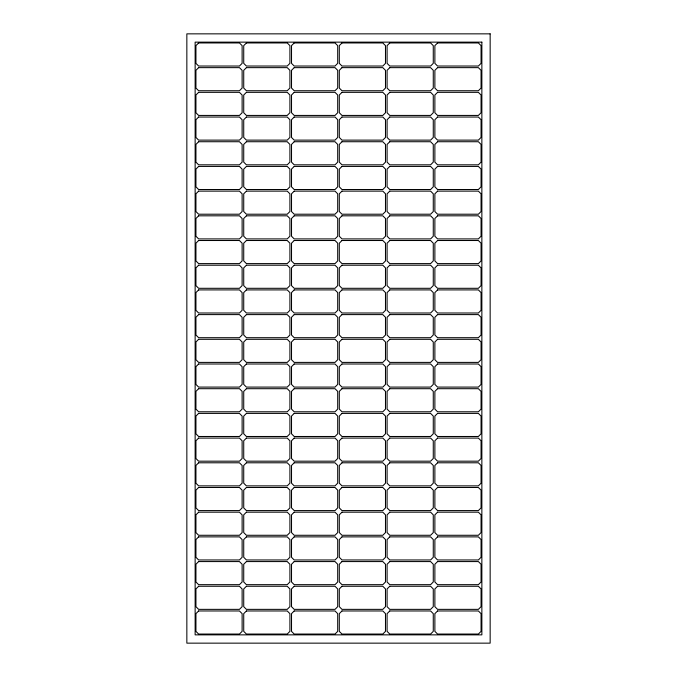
<?xml version="1.0" encoding="UTF-8"?>
<svg xmlns="http://www.w3.org/2000/svg" width="677" height="677" viewBox="0 0 677 677"><rect width="100%" height="100%" fill="white"/><g stroke="black" fill="none" stroke-linecap="round" stroke-linejoin="round"><path stroke-width="1.02" d="M198.623 42.947L195.941 45.63L195.941 63.35L198.623 66.033L239.438 66.033L242.121 63.35L242.121 45.63L239.438 42.947L198.623 42.947M198.623 67.641L195.941 70.323L195.941 88.052L198.623 90.735L239.438 90.735L242.121 88.052L242.121 70.323L239.438 67.641L198.623 67.641M246.411 42.947L243.728 45.63L243.728 63.35L246.411 66.033L287.226 66.033L289.908 63.35L289.908 45.63L287.226 42.947L246.411 42.947M198.623 92.334L195.941 95.017L195.941 112.746L198.623 115.428L239.438 115.428L242.121 112.746L242.121 95.017L239.438 92.334L198.623 92.334M246.411 67.641L243.728 70.323L243.728 88.052L246.411 90.735L287.226 90.735L289.908 88.052L289.908 70.323L287.226 67.641L246.411 67.641M198.623 117.036L195.941 119.719L195.941 137.439L198.623 140.122L239.438 140.122L242.121 137.439L242.121 119.719L239.438 117.036L198.623 117.036M294.199 42.947L291.516 45.63L291.516 63.35L294.199 66.033L335.013 66.033L337.696 63.35L337.696 45.63L335.013 42.947L294.199 42.947M246.411 92.334L243.728 95.017L243.728 112.746L246.411 115.428L287.226 115.428L289.908 112.746L289.908 95.017L287.226 92.334L246.411 92.334M198.623 141.73L195.941 144.413L195.941 162.141L198.623 164.824L239.438 164.824L242.121 162.141L242.121 144.413L239.438 141.73L198.623 141.73M294.199 67.641L291.516 70.323L291.516 88.052L294.199 90.735L335.013 90.735L337.696 88.052L337.696 70.323L335.013 67.641L294.199 67.641M246.411 117.036L243.728 119.719L243.728 137.439L246.411 140.122L287.226 140.122L289.908 137.439L289.908 119.719L287.226 117.036L246.411 117.036M198.623 166.424L195.941 169.106L195.941 186.835L198.623 189.518L239.438 189.518L242.121 186.835L242.121 169.106L239.438 166.424L198.623 166.424M341.987 42.947L339.304 45.63L339.304 63.35L341.987 66.033L382.801 66.033L385.484 63.35L385.484 45.63L382.801 42.947L341.987 42.947M294.199 92.334L291.516 95.017L291.516 112.746L294.199 115.428L335.013 115.428L337.696 112.746L337.696 95.017L335.013 92.334L294.199 92.334M246.411 141.73L243.728 144.413L243.728 162.141L246.411 164.824L287.226 164.824L289.908 162.141L289.908 144.413L287.226 141.73L246.411 141.73M198.623 191.126L195.941 193.808L195.941 211.537L198.623 214.211L239.438 214.211L242.121 211.537L242.121 193.808L239.438 191.126L198.623 191.126M341.987 67.641L339.304 70.323L339.304 88.052L341.987 90.735L382.801 90.735L385.484 88.052L385.484 70.323L382.801 67.641L341.987 67.641M294.199 117.036L291.516 119.719L291.516 137.439L294.199 140.122L335.013 140.122L337.696 137.439L337.696 119.719L335.013 117.036L294.199 117.036M246.411 166.424L243.728 169.106L243.728 186.835L246.411 189.518L287.226 189.518L289.908 186.835L289.908 169.106L287.226 166.424L246.411 166.424M198.623 215.819L195.941 218.502L195.941 236.231L198.623 238.913L239.438 238.913L242.121 236.231L242.121 218.502L239.438 215.819L198.623 215.819M389.774 42.947L387.092 45.63L387.092 63.35L389.774 66.033L430.589 66.033L433.272 63.35L433.272 45.63L430.589 42.947L389.774 42.947M341.987 92.334L339.304 95.017L339.304 112.746L341.987 115.428L382.801 115.428L385.484 112.746L385.484 95.017L382.801 92.334L341.987 92.334M294.199 141.73L291.516 144.413L291.516 162.141L294.199 164.824L335.013 164.824L337.696 162.141L337.696 144.413L335.013 141.73L294.199 141.73M246.411 191.126L243.728 193.808L243.728 211.537L246.411 214.211L287.226 214.211L289.908 211.537L289.908 193.808L287.226 191.126L246.411 191.126M198.623 240.513L195.941 243.195L195.941 260.924L198.623 263.607L239.438 263.607L242.121 260.924L242.121 243.195L239.438 240.513L198.623 240.513M389.774 67.641L387.092 70.323L387.092 88.052L389.774 90.735L430.589 90.735L433.272 88.052L433.272 70.323L430.589 67.641L389.774 67.641M341.987 117.036L339.304 119.719L339.304 137.439L341.987 140.122L382.801 140.122L385.484 137.439L385.484 119.719L382.801 117.036L341.987 117.036M294.199 166.424L291.516 169.106L291.516 186.835L294.199 189.518L335.013 189.518L337.696 186.835L337.696 169.106L335.013 166.424L294.199 166.424M246.411 215.819L243.728 218.502L243.728 236.231L246.411 238.913L287.226 238.913L289.908 236.231L289.908 218.502L287.226 215.819L246.411 215.819M198.623 265.215L195.941 267.897L195.941 285.626L198.623 288.3L239.438 288.3L242.121 285.626L242.121 267.897L239.438 265.215L198.623 265.215M437.562 42.947L434.879 45.63L434.879 63.35L437.562 66.033L478.377 66.033L481.059 63.35L481.059 45.63L478.377 42.947L437.562 42.947M389.774 92.334L387.092 95.017L387.092 112.746L389.774 115.428L430.589 115.428L433.272 112.746L433.272 95.017L430.589 92.334L389.774 92.334M341.987 141.73L339.304 144.413L339.304 162.141L341.987 164.824L382.801 164.824L385.484 162.141L385.484 144.413L382.801 141.73L341.987 141.73M294.199 191.126L291.516 193.808L291.516 211.537L294.199 214.211L335.013 214.211L337.696 211.537L337.696 193.808L335.013 191.126L294.199 191.126M246.411 240.513L243.728 243.195L243.728 260.924L246.411 263.607L287.226 263.607L289.908 260.924L289.908 243.195L287.226 240.513L246.411 240.513M198.623 289.908L195.941 292.591L195.941 310.32L198.623 313.002L239.438 313.002L242.121 310.32L242.121 292.591L239.438 289.908L198.623 289.908M437.562 67.641L434.879 70.323L434.879 88.052L437.562 90.735L478.377 90.735L481.059 88.052L481.059 70.323L478.377 67.641L437.562 67.641M389.774 117.036L387.092 119.719L387.092 137.439L389.774 140.122L430.589 140.122L433.272 137.439L433.272 119.719L430.589 117.036L389.774 117.036M341.987 166.424L339.304 169.106L339.304 186.835L341.987 189.518L382.801 189.518L385.484 186.835L385.484 169.106L382.801 166.424L341.987 166.424M294.199 215.819L291.516 218.502L291.516 236.231L294.199 238.913L335.013 238.913L337.696 236.231L337.696 218.502L335.013 215.819L294.199 215.819M246.411 265.215L243.728 267.897L243.728 285.626L246.411 288.3L287.226 288.3L289.908 285.626L289.908 267.897L287.226 265.215L246.411 265.215M198.623 314.602L195.941 317.285L195.941 335.013L198.623 337.696L239.438 337.696L242.121 335.013L242.121 317.285L239.438 314.602L198.623 314.602M437.562 92.334L434.879 95.017L434.879 112.746L437.562 115.428L478.377 115.428L481.059 112.746L481.059 95.017L478.377 92.334L437.562 92.334M389.774 141.73L387.092 144.413L387.092 162.141L389.774 164.824L430.589 164.824L433.272 162.141L433.272 144.413L430.589 141.73L389.774 141.73M341.987 191.126L339.304 193.808L339.304 211.537L341.987 214.211L382.801 214.211L385.484 211.537L385.484 193.808L382.801 191.126L341.987 191.126M294.199 240.513L291.516 243.195L291.516 260.924L294.199 263.607L335.013 263.607L337.696 260.924L337.696 243.195L335.013 240.513L294.199 240.513M246.411 289.908L243.728 292.591L243.728 310.32L246.411 313.002L287.226 313.002L289.908 310.32L289.908 292.591L287.226 289.908L246.411 289.908M198.623 339.304L195.941 341.987L195.941 359.715L198.623 362.398L239.438 362.398L242.121 359.715L242.121 341.987L239.438 339.304L198.623 339.304M437.562 117.036L434.879 119.719L434.879 137.439L437.562 140.122L478.377 140.122L481.059 137.439L481.059 119.719L478.377 117.036L437.562 117.036M389.774 166.424L387.092 169.106L387.092 186.835L389.774 189.518L430.589 189.518L433.272 186.835L433.272 169.106L430.589 166.424L389.774 166.424M341.987 215.819L339.304 218.502L339.304 236.231L341.987 238.913L382.801 238.913L385.484 236.231L385.484 218.502L382.801 215.819L341.987 215.819M294.199 265.215L291.516 267.897L291.516 285.626L294.199 288.3L335.013 288.3L337.696 285.626L337.696 267.897L335.013 265.215L294.199 265.215M246.411 314.602L243.728 317.285L243.728 335.013L246.411 337.696L287.226 337.696L289.908 335.013L289.908 317.285L287.226 314.602L246.411 314.602M198.623 363.998L195.941 366.68L195.941 384.409L198.623 387.092L239.438 387.092L242.121 384.409L242.121 366.68L239.438 363.998L198.623 363.998M437.562 141.73L434.879 144.413L434.879 162.141L437.562 164.824L478.377 164.824L481.059 162.141L481.059 144.413L478.377 141.73L437.562 141.73M389.774 191.126L387.092 193.808L387.092 211.537L389.774 214.211L430.589 214.211L433.272 211.537L433.272 193.808L430.589 191.126L389.774 191.126M341.987 240.513L339.304 243.195L339.304 260.924L341.987 263.607L382.801 263.607L385.484 260.924L385.484 243.195L382.801 240.513L341.987 240.513M294.199 289.908L291.516 292.591L291.516 310.32L294.199 313.002L335.013 313.002L337.696 310.32L337.696 292.591L335.013 289.908L294.199 289.908M246.411 339.304L243.728 341.987L243.728 359.715L246.411 362.398L287.226 362.398L289.908 359.715L289.908 341.987L287.226 339.304L246.411 339.304M198.623 388.7L195.941 391.374L195.941 409.103L198.623 411.785L239.438 411.785L242.121 409.103L242.121 391.374L239.438 388.7L198.623 388.7M437.562 166.424L434.879 169.106L434.879 186.835L437.562 189.518L478.377 189.518L481.059 186.835L481.059 169.106L478.377 166.424L437.562 166.424M389.774 215.819L387.092 218.502L387.092 236.231L389.774 238.913L430.589 238.913L433.272 236.231L433.272 218.502L430.589 215.819L389.774 215.819M341.987 265.215L339.304 267.897L339.304 285.626L341.987 288.3L382.801 288.3L385.484 285.626L385.484 267.897L382.801 265.215L341.987 265.215M294.199 314.602L291.516 317.285L291.516 335.013L294.199 337.696L335.013 337.696L337.696 335.013L337.696 317.285L335.013 314.602L294.199 314.602M246.411 363.998L243.728 366.68L243.728 384.409L246.411 387.092L287.226 387.092L289.908 384.409L289.908 366.68L287.226 363.998L246.411 363.998M198.623 413.393L195.941 416.076L195.941 433.805L198.623 436.487L239.438 436.487L242.121 433.805L242.121 416.076L239.438 413.393L198.623 413.393M437.562 191.126L434.879 193.808L434.879 211.537L437.562 214.211L478.377 214.211L481.059 211.537L481.059 193.808L478.377 191.126L437.562 191.126M389.774 240.513L387.092 243.195L387.092 260.924L389.774 263.607L430.589 263.607L433.272 260.924L433.272 243.195L430.589 240.513L389.774 240.513M341.987 289.908L339.304 292.591L339.304 310.32L341.987 313.002L382.801 313.002L385.484 310.32L385.484 292.591L382.801 289.908L341.987 289.908M294.199 339.304L291.516 341.987L291.516 359.715L294.199 362.398L335.013 362.398L337.696 359.715L337.696 341.987L335.013 339.304L294.199 339.304M246.411 388.7L243.728 391.374L243.728 409.103L246.411 411.785L287.226 411.785L289.908 409.103L289.908 391.374L287.226 388.7L246.411 388.7M198.623 438.087L195.941 440.769L195.941 458.498L198.623 461.181L239.438 461.181L242.121 458.498L242.121 440.769L239.438 438.087L198.623 438.087M437.562 215.819L434.879 218.502L434.879 236.231L437.562 238.913L478.377 238.913L481.059 236.231L481.059 218.502L478.377 215.819L437.562 215.819M389.774 265.215L387.092 267.897L387.092 285.626L389.774 288.3L430.589 288.3L433.272 285.626L433.272 267.897L430.589 265.215L389.774 265.215M341.987 314.602L339.304 317.285L339.304 335.013L341.987 337.696L382.801 337.696L385.484 335.013L385.484 317.285L382.801 314.602L341.987 314.602M294.199 363.998L291.516 366.68L291.516 384.409L294.199 387.092L335.013 387.092L337.696 384.409L337.696 366.68L335.013 363.998L294.199 363.998M246.411 413.393L243.728 416.076L243.728 433.805L246.411 436.487L287.226 436.487L289.908 433.805L289.908 416.076L287.226 413.393L246.411 413.393M198.623 462.789L195.941 465.463L195.941 483.192L198.623 485.874L239.438 485.874L242.121 483.192L242.121 465.463L239.438 462.789L198.623 462.789M437.562 240.513L434.879 243.195L434.879 260.924L437.562 263.607L478.377 263.607L481.059 260.924L481.059 243.195L478.377 240.513L437.562 240.513M389.774 289.908L387.092 292.591L387.092 310.32L389.774 313.002L430.589 313.002L433.272 310.32L433.272 292.591L430.589 289.908L389.774 289.908M341.987 339.304L339.304 341.987L339.304 359.715L341.987 362.398L382.801 362.398L385.484 359.715L385.484 341.987L382.801 339.304L341.987 339.304M294.199 388.7L291.516 391.374L291.516 409.103L294.199 411.785L335.013 411.785L337.696 409.103L337.696 391.374L335.013 388.7L294.199 388.7M246.411 438.087L243.728 440.769L243.728 458.498L246.411 461.181L287.226 461.181L289.908 458.498L289.908 440.769L287.226 438.087L246.411 438.087M198.623 487.482L195.941 490.165L195.941 507.894L198.623 510.576L239.438 510.576L242.121 507.894L242.121 490.165L239.438 487.482L198.623 487.482M437.562 265.215L434.879 267.897L434.879 285.626L437.562 288.3L478.377 288.3L481.059 285.626L481.059 267.897L478.377 265.215L437.562 265.215M389.774 314.602L387.092 317.285L387.092 335.013L389.774 337.696L430.589 337.696L433.272 335.013L433.272 317.285L430.589 314.602L389.774 314.602M341.987 363.998L339.304 366.68L339.304 384.409L341.987 387.092L382.801 387.092L385.484 384.409L385.484 366.68L382.801 363.998L341.987 363.998M294.199 413.393L291.516 416.076L291.516 433.805L294.199 436.487L335.013 436.487L337.696 433.805L337.696 416.076L335.013 413.393L294.199 413.393M246.411 462.789L243.728 465.463L243.728 483.192L246.411 485.874L287.226 485.874L289.908 483.192L289.908 465.463L287.226 462.789L246.411 462.789M198.623 512.176L195.941 514.858L195.941 532.587L198.623 535.27L239.438 535.27L242.121 532.587L242.121 514.858L239.438 512.176L198.623 512.176M437.562 289.908L434.879 292.591L434.879 310.32L437.562 313.002L478.377 313.002L481.059 310.32L481.059 292.591L478.377 289.908L437.562 289.908M389.774 339.304L387.092 341.987L387.092 359.715L389.774 362.398L430.589 362.398L433.272 359.715L433.272 341.987L430.589 339.304L389.774 339.304M341.987 388.7L339.304 391.374L339.304 409.103L341.987 411.785L382.801 411.785L385.484 409.103L385.484 391.374L382.801 388.7L341.987 388.7M294.199 438.087L291.516 440.769L291.516 458.498L294.199 461.181L335.013 461.181L337.696 458.498L337.696 440.769L335.013 438.087L294.199 438.087M246.411 487.482L243.728 490.165L243.728 507.894L246.411 510.576L287.226 510.576L289.908 507.894L289.908 490.165L287.226 487.482L246.411 487.482M198.623 536.878L195.941 539.561L195.941 557.281L198.623 559.964L239.438 559.964L242.121 557.281L242.121 539.561L239.438 536.878L198.623 536.878M437.562 314.602L434.879 317.285L434.879 335.013L437.562 337.696L478.377 337.696L481.059 335.013L481.059 317.285L478.377 314.602L437.562 314.602M389.774 363.998L387.092 366.68L387.092 384.409L389.774 387.092L430.589 387.092L433.272 384.409L433.272 366.68L430.589 363.998L389.774 363.998M341.987 413.393L339.304 416.076L339.304 433.805L341.987 436.487L382.801 436.487L385.484 433.805L385.484 416.076L382.801 413.393L341.987 413.393M294.199 462.789L291.516 465.463L291.516 483.192L294.199 485.874L335.013 485.874L337.696 483.192L337.696 465.463L335.013 462.789L294.199 462.789M246.411 512.176L243.728 514.858L243.728 532.587L246.411 535.27L287.226 535.27L289.908 532.587L289.908 514.858L287.226 512.176L246.411 512.176M198.623 561.572L195.941 564.254L195.941 581.983L198.623 584.666L239.438 584.666L242.121 581.983L242.121 564.254L239.438 561.572L198.623 561.572M437.562 339.304L434.879 341.987L434.879 359.715L437.562 362.398L478.377 362.398L481.059 359.715L481.059 341.987L478.377 339.304L437.562 339.304M389.774 388.7L387.092 391.374L387.092 409.103L389.774 411.785L430.589 411.785L433.272 409.103L433.272 391.374L430.589 388.7L389.774 388.7M341.987 438.087L339.304 440.769L339.304 458.498L341.987 461.181L382.801 461.181L385.484 458.498L385.484 440.769L382.801 438.087L341.987 438.087M294.199 487.482L291.516 490.165L291.516 507.894L294.199 510.576L335.013 510.576L337.696 507.894L337.696 490.165L335.013 487.482L294.199 487.482M246.411 536.878L243.728 539.561L243.728 557.281L246.411 559.964L287.226 559.964L289.908 557.281L289.908 539.561L287.226 536.878L246.411 536.878M198.623 586.265L195.941 588.948L195.941 606.677L198.623 609.359L239.438 609.359L242.121 606.677L242.121 588.948L239.438 586.265L198.623 586.265M437.562 363.998L434.879 366.68L434.879 384.409L437.562 387.092L478.377 387.092L481.059 384.409L481.059 366.68L478.377 363.998L437.562 363.998M389.774 413.393L387.092 416.076L387.092 433.805L389.774 436.487L430.589 436.487L433.272 433.805L433.272 416.076L430.589 413.393L389.774 413.393M341.987 462.789L339.304 465.463L339.304 483.192L341.987 485.874L382.801 485.874L385.484 483.192L385.484 465.463L382.801 462.789L341.987 462.789M294.199 512.176L291.516 514.858L291.516 532.587L294.199 535.27L335.013 535.27L337.696 532.587L337.696 514.858L335.013 512.176L294.199 512.176M246.411 561.572L243.728 564.254L243.728 581.983L246.411 584.666L287.226 584.666L289.908 581.983L289.908 564.254L287.226 561.572L246.411 561.572M198.623 610.967L195.941 613.65L195.941 631.37L198.623 634.053L239.438 634.053L242.121 631.37L242.121 613.65L239.438 610.967L198.623 610.967M437.562 388.7L434.879 391.374L434.879 409.103L437.562 411.785L478.377 411.785L481.059 409.103L481.059 391.374L478.377 388.7L437.562 388.7M389.774 438.087L387.092 440.769L387.092 458.498L389.774 461.181L430.589 461.181L433.272 458.498L433.272 440.769L430.589 438.087L389.774 438.087M341.987 487.482L339.304 490.165L339.304 507.894L341.987 510.576L382.801 510.576L385.484 507.894L385.484 490.165L382.801 487.482L341.987 487.482M294.199 536.878L291.516 539.561L291.516 557.281L294.199 559.964L335.013 559.964L337.696 557.281L337.696 539.561L335.013 536.878L294.199 536.878M246.411 586.265L243.728 588.948L243.728 606.677L246.411 609.359L287.226 609.359L289.908 606.677L289.908 588.948L287.226 586.265L246.411 586.265M437.562 413.393L434.879 416.076L434.879 433.805L437.562 436.487L478.377 436.487L481.059 433.805L481.059 416.076L478.377 413.393L437.562 413.393M389.774 462.789L387.092 465.463L387.092 483.192L389.774 485.874L430.589 485.874L433.272 483.192L433.272 465.463L430.589 462.789L389.774 462.789M341.987 512.176L339.304 514.858L339.304 532.587L341.987 535.27L382.801 535.27L385.484 532.587L385.484 514.858L382.801 512.176L341.987 512.176M294.199 561.572L291.516 564.254L291.516 581.983L294.199 584.666L335.013 584.666L337.696 581.983L337.696 564.254L335.013 561.572L294.199 561.572M246.411 610.967L243.728 613.65L243.728 631.37L246.411 634.053L287.226 634.053L289.908 631.37L289.908 613.65L287.226 610.967L246.411 610.967M437.562 438.087L434.879 440.769L434.879 458.498L437.562 461.181L478.377 461.181L481.059 458.498L481.059 440.769L478.377 438.087L437.562 438.087M389.774 487.482L387.092 490.165L387.092 507.894L389.774 510.576L430.589 510.576L433.272 507.894L433.272 490.165L430.589 487.482L389.774 487.482M341.987 536.878L339.304 539.561L339.304 557.281L341.987 559.964L382.801 559.964L385.484 557.281L385.484 539.561L382.801 536.878L341.987 536.878M294.199 586.265L291.516 588.948L291.516 606.677L294.199 609.359L335.013 609.359L337.696 606.677L337.696 588.948L335.013 586.265L294.199 586.265M437.562 462.789L434.879 465.463L434.879 483.192L437.562 485.874L478.377 485.874L481.059 483.192L481.059 465.463L478.377 462.789L437.562 462.789M389.774 512.176L387.092 514.858L387.092 532.587L389.774 535.27L430.589 535.27L433.272 532.587L433.272 514.858L430.589 512.176L389.774 512.176M341.987 561.572L339.304 564.254L339.304 581.983L341.987 584.666L382.801 584.666L385.484 581.983L385.484 564.254L382.801 561.572L341.987 561.572M294.199 610.967L291.516 613.65L291.516 631.37L294.199 634.053L335.013 634.053L337.696 631.37L337.696 613.65L335.013 610.967L294.199 610.967M437.562 487.482L434.879 490.165L434.879 507.894L437.562 510.576L478.377 510.576L481.059 507.894L481.059 490.165L478.377 487.482L437.562 487.482M389.774 536.878L387.092 539.561L387.092 557.281L389.774 559.964L430.589 559.964L433.272 557.281L433.272 539.561L430.589 536.878L389.774 536.878M341.987 586.265L339.304 588.948L339.304 606.677L341.987 609.359L382.801 609.359L385.484 606.677L385.484 588.948L382.801 586.265L341.987 586.265M437.562 512.176L434.879 514.858L434.879 532.587L437.562 535.27L478.377 535.27L481.059 532.587L481.059 514.858L478.377 512.176L437.562 512.176M389.774 561.572L387.092 564.254L387.092 581.983L389.774 584.666L430.589 584.666L433.272 581.983L433.272 564.254L430.589 561.572L389.774 561.572M341.987 610.967L339.304 613.65L339.304 631.37L341.987 634.053L382.801 634.053L385.484 631.37L385.484 613.65L382.801 610.967L341.987 610.967M437.562 536.878L434.879 539.561L434.879 557.281L437.562 559.964L478.377 559.964L481.059 557.281L481.059 539.561L478.377 536.878L437.562 536.878M389.774 586.265L387.092 588.948L387.092 606.677L389.774 609.359L430.589 609.359L433.272 606.677L433.272 588.948L430.589 586.265L389.774 586.265M437.562 561.572L434.879 564.254L434.879 581.983L437.562 584.666L478.377 584.666L481.059 581.983L481.059 564.254L478.377 561.572L437.562 561.572M389.774 610.967L387.092 613.65L387.092 631.37L389.774 634.053L430.589 634.053L433.272 631.37L433.272 613.65L430.589 610.967L389.774 610.967M437.562 586.265L434.879 588.948L434.879 606.677L437.562 609.359L478.377 609.359L481.059 606.677L481.059 588.948L478.377 586.265L437.562 586.265M437.562 610.967L434.879 613.65L434.879 631.37L437.562 634.053L478.377 634.053L481.059 631.37L481.059 613.65L478.377 610.967L437.562 610.967M490.156 33.85L186.844 33.85L186.844 643.15L490.156 643.15L490.156 33.85M481.863 42.143L195.137 42.143L195.137 634.857L481.863 634.857L481.863 42.143"/></g></svg>
